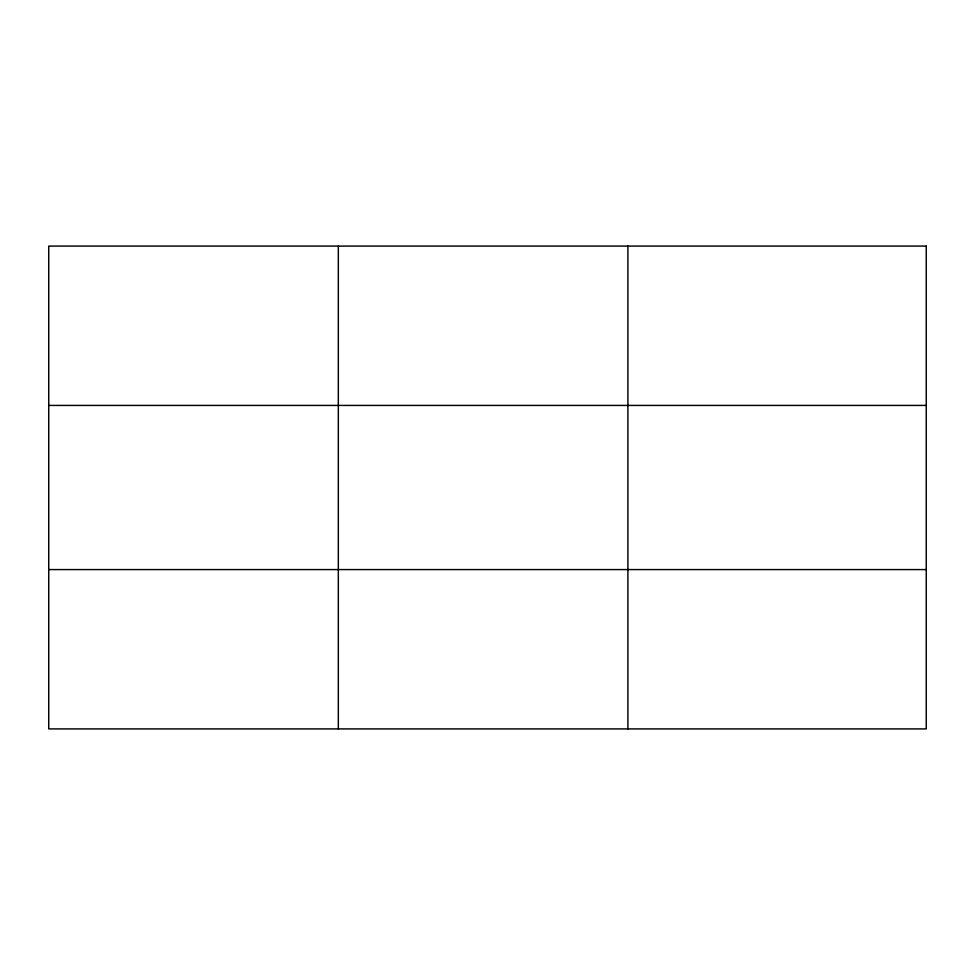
<?xml version="1.0" encoding="UTF-8"?>
<svg xmlns="http://www.w3.org/2000/svg" width="975" height="975" viewBox="0 0 975 975"><rect width="100%" height="100%" fill="white"/><g stroke="black" fill="none" stroke-linecap="round" stroke-linejoin="round"><path stroke-width="1.46" d="M338.325 728.91L338.325 246.09M627.9 728.91L627.9 246.09M48.75 405.417L926.25 405.417M48.75 569.583L926.25 569.583M926.25 246.09L926.25 728.91L48.75 728.91L48.75 246.09L926.25 246.09"/></g></svg>
